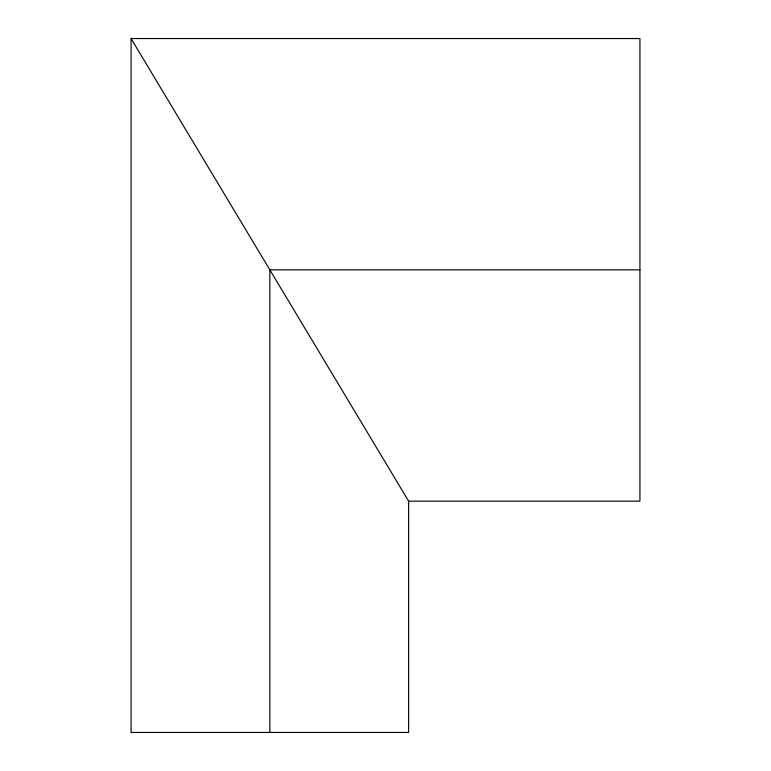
<?xml version="1.0" encoding="UTF-8"?>
<svg xmlns="http://www.w3.org/2000/svg" width="771" height="771" viewBox="0 0 771 771"><rect width="100%" height="100%" fill="white"/><g stroke="black" fill="none" stroke-linecap="round" stroke-linejoin="round"><path stroke-width="1.16" d="M131.07 38.55L639.93 38.55L639.93 501.15L408.63 501.15L131.07 38.55L131.07 732.45L408.63 732.45L408.63 501.15M639.93 269.85L269.85 269.85L269.85 732.45"/></g></svg>
